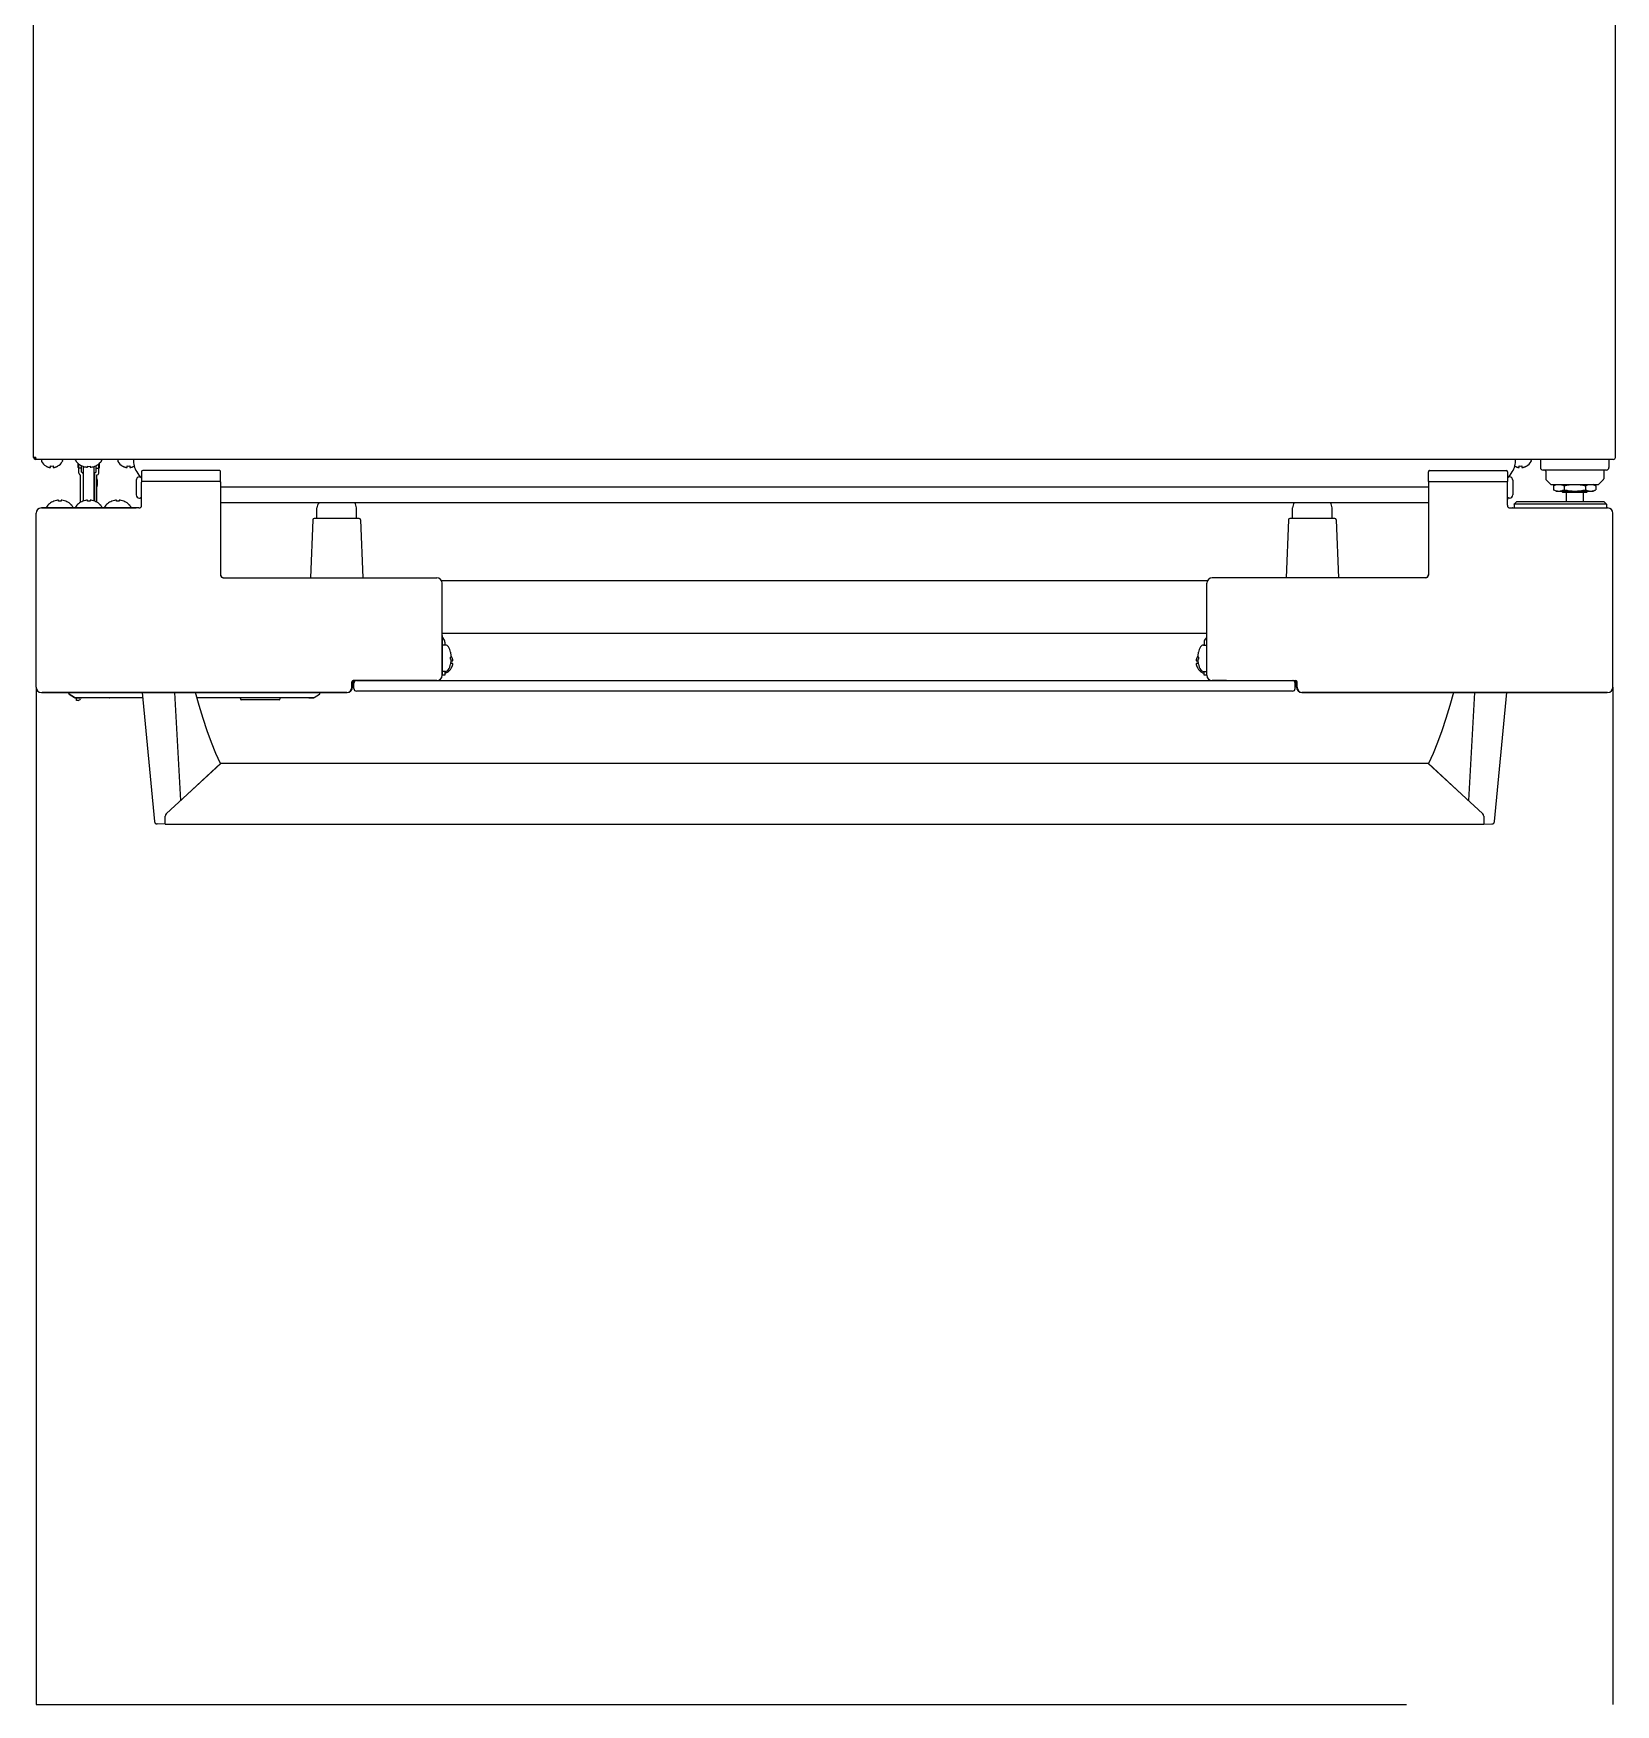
# Model space of a CAD drawing. Header units: millimetres. Extents: x -10733 to -5990, y 4258 to 7122.
# Drawn here: x -7986 to -7386, y 4258 to 4892 of the extents above; entities that cross this region are included whole.
import ezdxf

# ---------------------------------------------------------------- set-up
doc = ezdxf.new("R2010")
doc.units = ezdxf.units.MM
doc.header["$LTSCALE"] = 346.5
doc.linetypes.add('HIDDEN', pattern=[0.2, 0.1, -0.1])
doc.layers.get('0').update_dxf_attribs({"linetype": 'CONTINUOUS'})
doc.layers.add('GEOM', color=7, linetype='CONTINUOUS')

msp = doc.modelspace()

# ---------------------------------------------------------------- linework, layer by layer
at = {"color": 7, "linetype": 'Continuous'}
for p, q in [((-7986.04, 4731.4), (-7986.04, 5287.8)), ((-7386.04, 4731.4), (-7386.04, 5287.8)), ((-7985.14, 4731.4), (-7986.04, 4731.4)), ((-7985.85, 4730.94), (-7985.27, 4731.4)), ((-7985.14, 4730.94), (-7985.14, 4731.5)), ((-7985.14, 4730.94), (-7985.14, 4730.6)), ((-7985.04, 4730.6), (-7985.14, 4730.6)), ((-7387.04, 4730.6), (-7985.04, 4730.6)), ((-7983.04, 4730.2), (-7983.04, 4730)), ((-7975.04, 4730.2), (-7975.04, 4730)), ((-7970.04, 4730.28), (-7970.04, 4730.4)), ((-7960.04, 4730.28), (-7960.04, 4730.4)), ((-7954.04, 4730.2), (-7954.04, 4730)), ((-7418.04, 4730.2), (-7418.04, 4730)), ((-7386.94, 4730.6), (-7387.04, 4730.6)), ((-7981.34, 4728.12), (-7981.34, 4728.15)), ((-7979.54, 4727.6), (-7979.54, 4728.15)), ((-7978.54, 4728.15), (-7978.54, 4727.6)), ((-7976.74, 4728.15), (-7976.74, 4728.12)), ((-7969.54, 4729.56), (-7969.54, 4729.6)), ((-7969.54, 4729.6), (-7969.52, 4729.6)), ((-7969.09, 4727.55), (-7969.09, 4729.15)), ((-7968.79, 4725.4), (-7968.79, 4728.89)), ((-7968.79, 4728.75), (-7968.71, 4728.75)), ((-7967.79, 4727.25), (-7968.79, 4727.25)), ((-7968.71, 4728.75), (-7968.6, 4728.75)), ((-7968.14, 4714.36), (-7968.14, 4724.75)), ((-7967.79, 4725.75), (-7967.79, 4728.25)), ((-7967.14, 4725.1), (-7967.14, 4714.83)), ((-7967.04, 4714.86), (-7967.04, 4727.93)), ((-7965.59, 4727.64), (-7965.59, 4728)), ((-7964.49, 4728), (-7964.49, 4727.64)), ((-7963.04, 4714.86), (-7963.04, 4727.93)), ((-7962.94, 4725.1), (-7962.94, 4714.83)), ((-7962.29, 4725.75), (-7962.29, 4728.25)), ((-7962.29, 4727.25), (-7961.29, 4727.25)), ((-7961.94, 4714.36), (-7961.94, 4724.75)), ((-7961.3, 4728.75), (-7961.48, 4728.75)), ((-7961.29, 4725.4), (-7961.29, 4728.89)), ((-7960.99, 4727.55), (-7960.99, 4729.15)), ((-7960.56, 4729.6), (-7960.54, 4729.6)), ((-7960.54, 4729.6), (-7960.54, 4729.56)), ((-7952.34, 4728.12), (-7952.34, 4728.15)), ((-7950.54, 4727.6), (-7950.54, 4728.15)), ((-7949.54, 4728.15), (-7949.54, 4727.6)), ((-7945.79, 4723.95), (-7945.46, 4723.95)), ((-7945.04, 4725.95), (-7945.04, 4722.2)), ((-7915.54, 4726.45), (-7944.54, 4726.45)), ((-7915.04, 4722.2), (-7915.04, 4725.95)), ((-7457.04, 4722.2), (-7457.04, 4725.95)), ((-7456.54, 4726.45), (-7427.54, 4726.45)), ((-7427.04, 4725.95), (-7427.04, 4722.2)), ((-7426.29, 4723.95), (-7426.62, 4723.95)), ((-7422.54, 4727.6), (-7422.54, 4728.15)), ((-7421.54, 4728.15), (-7421.54, 4727.6)), ((-7419.74, 4728.15), (-7419.74, 4728.12)), ((-7947.04, 4722.7), (-7947.04, 4717.2)), ((-7945.04, 4713.2), (-7945.04, 4721.95)), ((-7915.29, 4722.2), (-7944.79, 4722.2)), ((-7915.04, 4721.95), (-7915.04, 4686.7)), ((-7915.04, 4720.2), (-7457.04, 4720.2)), ((-7457.04, 4721.95), (-7457.04, 4686.7)), ((-7456.79, 4722.2), (-7427.29, 4722.2)), ((-7427.04, 4713.2), (-7427.04, 4721.96)), ((-7425.04, 4722.7), (-7425.04, 4717.2)), ((-7409.62, 4720.6), (-7408.52, 4721.1)), ((-7409.62, 4720.6), (-7409.62, 4719.1)), ((-7408.52, 4718.6), (-7409.62, 4719.1)), ((-7408.52, 4718.6), (-7394.56, 4718.6)), ((-7406.04, 4718.1), (-7406.54, 4718.6)), ((-7397.04, 4718.1), (-7406.04, 4718.1)), ((-7405.58, 4720.6), (-7405.58, 4719.1)), ((-7404.79, 4718.1), (-7404.79, 4714.7)), ((-7398.29, 4718.1), (-7398.29, 4714.7)), ((-7397.5, 4720.6), (-7397.5, 4719.1)), ((-7397.04, 4718.1), (-7396.54, 4718.6)), ((-7393.46, 4720.6), (-7394.56, 4721.1)), ((-7394.56, 4718.6), (-7393.46, 4719.1)), ((-7393.46, 4720.6), (-7393.46, 4719.1)), ((-7946.04, 4712.2), (-7983.04, 4712.2)), ((-7947.04, 4712.2), (-7983.04, 4712.2)), ((-7983.04, 4712.2), (-7947.04, 4712.2)), ((-7981.04, 4712.51), (-7981.04, 4712.4)), ((-7980.54, 4713.2), (-7980.54, 4713.24)), ((-7980.52, 4713.2), (-7980.54, 4713.2)), ((-7976.59, 4714.79), (-7976.59, 4715.16)), ((-7975.49, 4715.16), (-7975.49, 4714.79)), ((-7971.54, 4713.2), (-7971.56, 4713.2)), ((-7971.54, 4713.24), (-7971.54, 4713.2)), ((-7971.04, 4712.51), (-7971.04, 4712.4)), ((-7970.04, 4712.51), (-7970.04, 4712.4)), ((-7969.54, 4713.2), (-7969.54, 4713.24)), ((-7969.52, 4713.2), (-7969.54, 4713.2)), ((-7965.59, 4714.79), (-7965.59, 4715.16)), ((-7964.49, 4715.16), (-7964.49, 4714.79)), ((-7960.54, 4713.2), (-7960.56, 4713.2)), ((-7960.54, 4713.24), (-7960.54, 4713.2)), ((-7960.04, 4712.51), (-7960.04, 4712.4)), ((-7959.04, 4712.51), (-7959.04, 4712.4)), ((-7958.54, 4713.2), (-7958.54, 4713.24)), ((-7958.52, 4713.2), (-7958.54, 4713.2)), ((-7954.59, 4714.79), (-7954.59, 4715.16)), ((-7953.49, 4715.16), (-7953.49, 4714.79)), ((-7949.54, 4713.2), (-7949.56, 4713.2)), ((-7949.54, 4713.24), (-7949.54, 4713.2)), ((-7949.04, 4712.51), (-7949.04, 4712.4)), ((-7945.79, 4715.95), (-7945.54, 4715.95)), ((-7457.04, 4714.2), (-7915.04, 4714.2)), ((-7878.54, 4708.45), (-7878.54, 4712.24)), ((-7863.54, 4708.45), (-7863.54, 4712.24)), ((-7508.54, 4708.45), (-7508.54, 4712.24)), ((-7493.54, 4708.45), (-7493.54, 4712.24)), ((-7426.29, 4715.95), (-7426.54, 4715.95)), ((-7426.04, 4712.2), (-7389.04, 4712.2)), ((-7425.04, 4712.2), (-7389.04, 4712.2)), ((-7425.04, 4712.2), (-7389.04, 4712.2)), ((-7985.04, 4644.2), (-7985.04, 4710.2)), ((-7985.04, 4689.48), (-7985.04, 4710.2)), ((-7880.06, 4707.72), (-7881.02, 4685.7)), ((-7862.52, 4708.2), (-7879.56, 4708.2)), ((-7862.02, 4707.72), (-7861.06, 4685.7)), ((-7510.06, 4707.72), (-7511.02, 4685.7)), ((-7492.52, 4708.2), (-7509.56, 4708.2)), ((-7492.02, 4707.72), (-7491.06, 4685.7)), ((-7387.04, 4644.2), (-7387.04, 4710.2)), ((-7387.04, 4689.48), (-7387.04, 4710.2)), ((-7914.04, 4685.7), (-7833.04, 4685.7)), ((-7458.04, 4685.7), (-7539.04, 4685.7)), ((-7540.8, 4684.6), (-7831.28, 4684.6)), ((-7831.04, 4648.7), (-7831.04, 4683.7)), ((-7541.04, 4648.7), (-7541.04, 4683.7)), ((-7541.04, 4664.6), (-7831.04, 4664.6)), ((-7831.04, 4663.83), (-7831.04, 4648.7)), ((-7831.04, 4648.7), (-7831.04, 4663.58)), ((-7830.96, 4663.03), (-7830.63, 4662.7)), ((-7830.04, 4661.28), (-7830.04, 4660.2)), ((-7542.04, 4661.28), (-7542.04, 4660.2)), ((-7541.12, 4663.03), (-7541.46, 4662.7)), ((-7541.04, 4648.7), (-7541.04, 4663.81)), ((-7541.04, 4648.7), (-7541.04, 4663.58)), ((-7829.75, 4660.2), (-7830.79, 4660.2)), ((-7827.85, 4657.5), (-7827.84, 4657.5)), ((-7827.6, 4656), (-7827.56, 4656)), ((-7827.6, 4655.77), (-7827.58, 4655.8)), ((-7827.6, 4654.2), (-7827.05, 4654.2)), ((-7545.04, 4654.2), (-7544.49, 4654.2)), ((-7544.52, 4656), (-7544.49, 4656)), ((-7544.49, 4654.62), (-7544.5, 4654.6)), ((-7544.25, 4657.5), (-7544.24, 4657.5)), ((-7542.34, 4660.2), (-7541.29, 4660.2)), ((-7830.04, 4648.7), (-7831.04, 4648.7)), ((-7829.75, 4650.2), (-7830.79, 4650.2)), ((-7830.04, 4650.2), (-7830.04, 4648.7)), ((-7829.44, 4649.7), (-7829.64, 4649.7)), ((-7827.84, 4652.9), (-7827.85, 4652.9)), ((-7827.05, 4653.2), (-7827.6, 4653.2)), ((-7827.56, 4651.4), (-7827.6, 4651.4)), ((-7544.49, 4653.2), (-7545.04, 4653.2)), ((-7544.49, 4651.4), (-7544.52, 4651.4)), ((-7544.24, 4652.9), (-7544.25, 4652.9)), ((-7542.64, 4649.7), (-7542.44, 4649.7)), ((-7542.34, 4650.2), (-7541.29, 4650.2)), ((-7542.04, 4648.7), (-7542.04, 4650.2)), ((-7541.04, 4648.7), (-7542.04, 4648.7)), ((-7983.04, 4642.2), (-7867.04, 4642.2)), ((-7867.24, 4642.2), (-7982.78, 4642.2)), ((-7972.71, 4641.96), (-7972.72, 4642.2)), ((-7972.71, 4641.96), (-7972.71, 4641.89)), ((-7972.71, 4641.89), (-7972.65, 4641.74)), ((-7972.65, 4641.74), (-7972.62, 4641.7)), ((-7972.62, 4641.7), (-7972.56, 4641.61)), ((-7972.56, 4641.61), (-7972.48, 4641.55)), ((-7970.53, 4640.28), (-7972.49, 4641.55)), ((-7972.48, 4641.55), (-7970.53, 4640.28)), ((-7972.48, 4641.55), (-7971.62, 4640.99)), ((-7944.79, 4642.2), (-7940.14, 4593.21)), ((-7932.54, 4642.2), (-7930.26, 4601.2)), ((-7879.56, 4640.28), (-7877.6, 4641.55)), ((-7879.56, 4640.28), (-7877.6, 4641.55)), ((-7877.6, 4641.55), (-7877.56, 4641.58)), ((-7877.4, 4641.8), (-7877.37, 4641.96)), ((-7877.37, 4641.96), (-7877.36, 4642.2)), ((-7865.24, 4644.2), (-7865.24, 4646.2)), ((-7865.04, 4646.59), (-7865.04, 4644.2)), ((-7865.04, 4644.2), (-7865.04, 4646.59)), ((-7833.04, 4646.7), (-7864.74, 4646.7)), ((-7864.54, 4643.69), (-7864.54, 4645.69)), ((-7863.54, 4646.69), (-7508.54, 4646.69)), ((-7508.54, 4642.69), (-7863.54, 4642.69)), ((-7833.04, 4646.7), (-7838.45, 4646.7)), ((-7838.45, 4646.7), (-7833.04, 4646.7)), ((-7533.64, 4646.7), (-7539.04, 4646.7)), ((-7533.64, 4646.7), (-7539.04, 4646.7)), ((-7539.04, 4646.7), (-7507.34, 4646.7)), ((-7507.54, 4643.69), (-7507.54, 4645.69)), ((-7507.04, 4644.2), (-7507.04, 4646.59)), ((-7507.04, 4644.2), (-7507.04, 4646.59)), ((-7506.84, 4644.2), (-7506.84, 4646.2)), ((-7389.04, 4642.2), (-7505.04, 4642.2)), ((-7504.84, 4642.2), (-7389.3, 4642.2)), ((-7439.54, 4642.2), (-7441.82, 4601.2)), ((-7431.94, 4593.21), (-7427.29, 4642.2)), ((-7971.62, 4640.99), (-7971.17, 4640.7)), ((-7944.6, 4640.2), (-7970.25, 4640.2)), ((-7970.08, 4640.2), (-7968.44, 4640.2)), ((-7969.74, 4639.2), (-7969.74, 4640.2)), ((-7969.1, 4639.2), (-7969.74, 4639.2)), ((-7944.6, 4640.15), (-7957.08, 4640.15)), ((-7879.83, 4640.2), (-7923.97, 4640.2)), ((-7907.54, 4639.95), (-7907.54, 4639.7)), ((-7892.79, 4639.45), (-7907.29, 4639.45)), ((-7892.54, 4639.95), (-7892.54, 4639.7)), ((-7881.65, 4640.2), (-7880, 4640.2)), ((-7935.55, 4596.32), (-7914.96, 4615.2)), ((-7915.04, 4615.2), (-7931.14, 4600.38)), ((-7457.13, 4615.2), (-7914.96, 4615.2)), ((-7457.13, 4615.2), (-7436.53, 4596.32)), ((-7457.04, 4615.2), (-7440.94, 4600.38)), ((-7936.04, 4592.2), (-7939.18, 4592.31)), ((-7936.04, 4592.2), (-7936.04, 4595.22)), ((-7936.04, 4592.2), (-7436.04, 4592.2)), ((-7436.04, 4595.22), (-7436.04, 4592.2)), ((-7436.04, 4592.2), (-7432.91, 4592.31))]:
    msp.add_line(p, q, dxfattribs=at)
at = {"color": 253, "linetype": 'HIDDEN', "ltscale": 15}
for p, q in [((-7985.04, 4644.2), (-7985.04, 4258.2)), ((-7387.04, 4644.2), (-7387.04, 4258.2)), ((-7985.04, 4258.2), (-7387.04, 4258.2))]:
    msp.add_line(p, q, dxfattribs=at)
at = {"color": 7, "linetype": 'Continuous'}
for points in [[(-7972.71, 4641.96), (-7972.71, 4641.93), (-7972.71, 4641.89), (-7972.7, 4641.85), (-7972.69, 4641.82)], [(-7972.69, 4641.82), (-7972.67, 4641.78), (-7972.66, 4641.74), (-7972.64, 4641.71), (-7972.61, 4641.68)], [(-7972.61, 4641.68), (-7972.59, 4641.64), (-7972.56, 4641.61), (-7972.53, 4641.58), (-7972.49, 4641.56), (-7972.48, 4641.55)], [(-7915.04, 4615.2), (-7916.88, 4619), (-7918.54, 4623.17), (-7920.1, 4627.59), (-7921.64, 4632.33), (-7923.13, 4637.29), (-7924.54, 4642.2)], [(-7877.56, 4641.58), (-7877.47, 4641.68), (-7877.4, 4641.8)], [(-7447.54, 4642.2), (-7448.95, 4637.29), (-7450.45, 4632.33), (-7451.98, 4627.59), (-7453.54, 4623.17), (-7455.2, 4619), (-7457.04, 4615.2)]]:
    msp.add_lwpolyline(points, dxfattribs=at)
for centre, radius, start, end in [((-7985.14, 4731.5), 0.9, 186.33413, 270), ((-7982.64, 4730.2), 0.4, 90, 180), ((-7982.64, 4730), 0.4, 180, 210.30118), ((-7975.44, 4730.2), 0.4, 0, 90), ((-7975.44, 4730), 0.4, 329.69882, 0), ((-7969.84, 4730.4), 0.2, 90, 180), ((-7969.84, 4730.28), 0.2, 180, 213.2419), ((-7965.24, 4733.3), 5.7, 213.2419, 221.02825), ((-7964.84, 4733.3), 5.7, 318.97175, 326.7581), ((-7960.24, 4730.4), 0.2, 0, 90), ((-7960.24, 4730.28), 0.2, 326.7581, 0), ((-7953.64, 4730.2), 0.4, 90, 180), ((-7953.64, 4730), 0.4, 180, 210.30118), ((-7940.1, 4730.14), 8, 176.70539, 211.99587), ((-7431.99, 4730.14), 8, 328.00413, 3.29461), ((-7418.44, 4730.2), 0.4, 0, 90), ((-7418.44, 4730), 0.4, 329.69882, 0), ((-7386.94, 4731.5), 0.9, 270, 353.66587), ((-7978.84, 4732.22), 4.8, 210.30118, 238.62729), ((-7978.85, 4732.2), 4.75, 238.46592, 241.0313), ((-7978.86, 4732.2), 4.75, 241.03163, 241.99262), ((-7978.86, 4732.2), 4.75, 241.99259, 243.31875), ((-7978.86, 4732.2), 4.74, 243.3188, 244.45978), ((-7978.86, 4732.19), 4.74, 244.45979, 245.42782), ((-7978.86, 4732.19), 4.73, 245.4278, 246.68253), ((-7978.87, 4732.18), 4.73, 246.68262, 247.45262), ((-7978.87, 4732.18), 4.72, 247.45244, 248.99746), ((-7978.87, 4732.17), 4.72, 248.99775, 249.4819), ((-7978.87, 4732.16), 4.7, 249.48126, 251.53441), ((-7978.88, 4732.14), 4.68, 251.53495, 252.62273), ((-7978.89, 4732.12), 4.67, 252.62279, 253.60512), ((-7978.89, 4732.09), 4.64, 253.60363, 255.68242), ((-7979.79, 4729.59), 2.01, 262.72591, 264.7415), ((-7979.79, 4729.57), 1.98, 264.74422, 265.39913), ((-7979.79, 4729.56), 1.97, 265.39843, 266.78331), ((-7979.79, 4729.55), 1.96, 266.78408, 267.62353), ((-7979.79, 4729.54), 1.96, 267.62337, 268.84548), ((-7979.79, 4729.54), 1.95, 268.84587, 270.92582), ((-7979.79, 4729.54), 1.95, 270.92611, 271.99638), ((-7979.79, 4729.55), 1.96, 271.99641, 273.02279), ((-7979.79, 4729.56), 1.97, 273.0233, 274.28602), ((-7979.79, 4729.57), 1.98, 274.28564, 275.13722), ((-7979.8, 4729.59), 2.01, 275.14015, 277.27441), ((-7979.04, 4731.92), 3.8, 262.43512, 277.56488), ((-7978.29, 4729.59), 2.01, 262.72561, 264.85983), ((-7978.29, 4729.57), 1.98, 264.86273, 265.7144), ((-7978.29, 4729.56), 1.97, 265.71404, 266.97664), ((-7978.29, 4729.55), 1.96, 266.97715, 268.00366), ((-7978.29, 4729.54), 1.95, 268.00369, 269.07382), ((-7978.29, 4729.54), 1.95, 269.07411, 271.15407), ((-7978.29, 4729.54), 1.95, 271.15446, 272.37669), ((-7978.29, 4729.55), 1.96, 272.37651, 273.21588), ((-7978.29, 4729.56), 1.97, 273.21665, 274.6016), ((-7978.29, 4729.57), 1.98, 274.60089, 275.25577), ((-7978.3, 4729.59), 2.01, 275.2585, 277.27409), ((-7979.19, 4732.09), 4.64, 284.31758, 286.39637), ((-7979.2, 4732.12), 4.67, 286.39488, 287.37721), ((-7979.2, 4732.14), 4.68, 287.37727, 288.46505), ((-7979.21, 4732.16), 4.7, 288.46559, 290.51874), ((-7979.21, 4732.17), 4.72, 290.5181, 291.00225), ((-7979.21, 4732.18), 4.72, 291.00254, 292.54756), ((-7979.22, 4732.18), 4.73, 292.54738, 293.31738), ((-7979.22, 4732.19), 4.73, 293.31747, 294.5722), ((-7979.22, 4732.19), 4.74, 294.57218, 295.5402), ((-7979.22, 4732.2), 4.74, 295.54022, 296.6812), ((-7979.22, 4732.2), 4.75, 296.68125, 298.00741), ((-7979.23, 4732.2), 4.75, 298.00738, 298.96837), ((-7979.23, 4732.2), 4.75, 298.9687, 301.53408), ((-7979.24, 4732.22), 4.8, 301.37271, 329.69882), ((-7965.24, 4733.3), 5.67, 220.81739, 224.48337), ((-7968.79, 4727.55), 0.3, 180, 270), ((-7968.14, 4725.4), 0.65, 179.9998, 270), ((-7967.79, 4725.1), 0.65, 0.00045, 90), ((-7965.12, 4733.95), 6.33, 263.18367, 265.70428), ((-7965.04, 4733.8), 5.82, 264.58206, 275.41794), ((-7964.97, 4733.95), 6.33, 274.2958, 276.81626), ((-7969.78, 4721.75), 7.09, 15.26128, 18.07897), ((-7962.29, 4725.1), 0.65, 90, 180.00032), ((-7961.94, 4725.4), 0.65, 270, 359.99969), ((-7961.29, 4727.55), 0.3, 270, 0), ((-7964.85, 4733.3), 5.67, 315.51665, 319.18259), ((-7949.84, 4732.22), 4.8, 210.30118, 238.62729), ((-7949.85, 4732.2), 4.75, 238.46592, 241.0313), ((-7949.86, 4732.2), 4.75, 241.03163, 241.99262), ((-7949.86, 4732.2), 4.75, 241.99259, 243.31875), ((-7949.86, 4732.2), 4.74, 243.3188, 244.45978), ((-7949.86, 4732.19), 4.74, 244.45979, 245.42782), ((-7949.86, 4732.19), 4.73, 245.4278, 246.68253), ((-7949.87, 4732.18), 4.73, 246.68262, 247.45262), ((-7949.87, 4732.18), 4.72, 247.45244, 248.99746), ((-7949.87, 4732.17), 4.72, 248.99775, 249.4819), ((-7949.87, 4732.16), 4.7, 249.48126, 251.53441), ((-7949.88, 4732.14), 4.68, 251.53495, 252.62273), ((-7949.89, 4732.12), 4.67, 252.62279, 253.60512), ((-7949.89, 4732.09), 4.64, 253.60363, 255.68242), ((-7950.79, 4729.59), 2.01, 262.72591, 264.7415), ((-7950.79, 4729.57), 1.98, 264.74422, 265.39913), ((-7950.79, 4729.56), 1.97, 265.39843, 266.78331), ((-7950.79, 4729.55), 1.96, 266.78408, 267.62353), ((-7950.79, 4729.54), 1.96, 267.62337, 268.84548), ((-7950.79, 4729.54), 1.95, 268.84587, 270.92582), ((-7950.79, 4729.54), 1.95, 270.92611, 271.99638), ((-7950.79, 4729.55), 1.96, 271.99641, 273.02279), ((-7950.79, 4729.56), 1.97, 273.0233, 274.28602), ((-7950.79, 4729.57), 1.98, 274.28564, 275.13722), ((-7950.8, 4729.59), 2.01, 275.14015, 277.27441), ((-7950.04, 4731.92), 3.8, 262.43512, 277.56488), ((-7949.29, 4729.59), 2.01, 262.72561, 264.85983), ((-7949.29, 4729.57), 1.98, 264.86273, 265.7144), ((-7949.29, 4729.56), 1.97, 265.71404, 266.97664), ((-7949.29, 4729.55), 1.96, 266.97715, 268.00366), ((-7949.29, 4729.54), 1.95, 268.00369, 269.07382), ((-7949.29, 4729.54), 1.95, 269.07411, 271.15407), ((-7949.29, 4729.54), 1.95, 271.15446, 272.37669), ((-7949.29, 4729.55), 1.96, 272.37651, 273.21588), ((-7949.29, 4729.56), 1.97, 273.21665, 274.6016), ((-7949.29, 4729.57), 1.98, 274.60089, 275.25577), ((-7949.3, 4729.59), 2.01, 275.2585, 277.27409), ((-7950.19, 4732.09), 4.64, 284.31758, 286.39637), ((-7950.2, 4732.12), 4.67, 286.39488, 287.37721), ((-7950.2, 4732.14), 4.68, 287.37727, 288.46505), ((-7950.21, 4732.16), 4.7, 288.46559, 290.51874), ((-7950.21, 4732.17), 4.72, 290.5181, 291.00225), ((-7950.21, 4732.18), 4.72, 291.00254, 292.54756), ((-7950.22, 4732.18), 4.73, 292.54738, 293.31738), ((-7950.22, 4732.19), 4.73, 293.31747, 294.5722), ((-7950.22, 4732.19), 4.74, 294.57218, 295.5402), ((-7950.22, 4732.2), 4.74, 295.54022, 296.6812), ((-7950.22, 4732.2), 4.75, 296.68125, 298.00741), ((-7950.23, 4732.2), 4.75, 298.00738, 298.96837), ((-7950.23, 4732.2), 4.75, 298.96849, 300.35758), ((-7945.79, 4722.7), 1.25, 90.00258, 179.99742), ((-7931.87, 4735.28), 17.7, 211.99587, 221.87463), ((-7944.54, 4725.95), 0.5, 90.00357, 179.99807), ((-7915.54, 4725.95), 0.5, 359.95321, 89.97039), ((-7456.54, 4725.95), 0.5, 90.02961, 180.04679), ((-7427.54, 4725.95), 0.5, 0.00193, 89.99643), ((-7440.21, 4735.28), 17.7, 318.12537, 328.00413), ((-7426.29, 4722.7), 1.25, 0.00258, 89.99742), ((-7421.86, 4732.2), 4.75, 239.64244, 241.03151), ((-7421.86, 4732.2), 4.75, 241.03163, 241.99262), ((-7421.86, 4732.2), 4.75, 241.99259, 243.31875), ((-7421.86, 4732.2), 4.74, 243.3188, 244.45978), ((-7421.86, 4732.19), 4.74, 244.45979, 245.42782), ((-7421.86, 4732.19), 4.73, 245.4278, 246.68253), ((-7421.87, 4732.18), 4.73, 246.68262, 247.45262), ((-7421.87, 4732.18), 4.72, 247.45244, 248.99746), ((-7421.87, 4732.17), 4.72, 248.99775, 249.4819), ((-7421.87, 4732.16), 4.7, 249.48126, 251.53441), ((-7421.88, 4732.14), 4.68, 251.53495, 252.62273), ((-7421.89, 4732.12), 4.67, 252.62279, 253.60512), ((-7421.89, 4732.09), 4.64, 253.60363, 255.68242), ((-7422.79, 4729.59), 2.01, 262.72591, 264.7415), ((-7422.79, 4729.57), 1.98, 264.74422, 265.39913), ((-7422.79, 4729.56), 1.97, 265.39843, 266.78331), ((-7422.79, 4729.55), 1.96, 266.78408, 267.62353), ((-7422.79, 4729.54), 1.96, 267.62337, 268.84548), ((-7422.79, 4729.54), 1.95, 268.84587, 270.92582), ((-7422.79, 4729.54), 1.95, 270.92611, 271.99638), ((-7422.79, 4729.55), 1.96, 271.99641, 273.02279), ((-7422.79, 4729.56), 1.97, 273.0233, 274.28602), ((-7422.79, 4729.57), 1.98, 274.28564, 275.13722), ((-7422.8, 4729.59), 2.01, 275.14015, 277.27441), ((-7422.04, 4731.92), 3.8, 262.43512, 277.56488), ((-7421.29, 4729.59), 2.01, 262.72561, 264.85983), ((-7421.29, 4729.57), 1.98, 264.86273, 265.7144), ((-7421.29, 4729.56), 1.97, 265.71404, 266.97664), ((-7421.29, 4729.55), 1.96, 266.97715, 268.00366), ((-7421.29, 4729.54), 1.95, 268.00369, 269.07382), ((-7421.29, 4729.54), 1.95, 269.07411, 271.15407), ((-7421.29, 4729.54), 1.95, 271.15446, 272.37669), ((-7421.29, 4729.55), 1.96, 272.37651, 273.21588), ((-7421.29, 4729.56), 1.97, 273.21665, 274.6016), ((-7421.29, 4729.57), 1.98, 274.60089, 275.25577), ((-7421.3, 4729.59), 2.01, 275.2585, 277.27409), ((-7422.19, 4732.09), 4.64, 284.31758, 286.39637), ((-7422.2, 4732.12), 4.67, 286.39488, 287.37721), ((-7422.2, 4732.14), 4.68, 287.37727, 288.46505), ((-7422.21, 4732.16), 4.7, 288.46559, 290.51874), ((-7422.21, 4732.17), 4.72, 290.5181, 291.00225), ((-7422.21, 4732.18), 4.72, 291.00254, 292.54756), ((-7422.22, 4732.18), 4.73, 292.54738, 293.31738), ((-7422.22, 4732.19), 4.73, 293.31747, 294.5722), ((-7422.22, 4732.19), 4.74, 294.57218, 295.5402), ((-7422.22, 4732.2), 4.74, 295.54022, 296.6812), ((-7422.22, 4732.2), 4.75, 296.68125, 298.00741), ((-7422.23, 4732.2), 4.75, 298.00738, 298.96837), ((-7422.23, 4732.2), 4.75, 298.9687, 301.53408), ((-7422.24, 4732.22), 4.8, 301.37271, 329.69882), ((-7969.78, 4721.75), 7.09, 341.92103, 344.73872), ((-7967.32, 4721.75), 5.62, 342.85379, 17.14621), ((-7944.79, 4722.2), 0.251, 180.04349, 191.25613), ((-7944.79, 4722.2), 0.251, 191.21998, 202.4165), ((-7944.79, 4722.2), 0.248, 202.47026, 209.75961), ((-7915.29, 4722.2), 0.248, 330.24039, 337.52974), ((-7915.29, 4722.2), 0.251, 337.5835, 348.78002), ((-7915.29, 4722.2), 0.251, 348.74387, 359.95651), ((-7456.79, 4722.2), 0.251, 180.04349, 191.25613), ((-7456.79, 4722.2), 0.251, 191.21998, 202.4165), ((-7456.79, 4722.2), 0.248, 202.47026, 209.75961), ((-7427.29, 4722.2), 0.248, 330.24039, 337.52974), ((-7427.29, 4722.2), 0.251, 337.5835, 348.78002), ((-7427.29, 4722.2), 0.251, 348.74387, 359.95651), ((-7980.84, 4712.51), 0.2, 146.7581, 180), ((-7980.84, 4712.4), 0.2, 180, 270), ((-7976.24, 4709.5), 5.7, 138.97175, 146.7581), ((-7976.24, 4709.49), 5.67, 135.51665, 139.18259), ((-7976.12, 4708.84), 6.33, 94.2958, 96.81626), ((-7976.04, 4708.99), 5.82, 84.58206, 95.41794), ((-7975.97, 4708.84), 6.33, 83.18367, 85.70428), ((-7975.85, 4709.49), 5.67, 40.81739, 44.48337), ((-7975.84, 4709.5), 5.7, 33.2419, 41.02825), ((-7971.24, 4712.4), 0.2, 270, 0), ((-7971.24, 4712.51), 0.2, 0, 33.2419), ((-7969.84, 4712.51), 0.2, 146.7581, 180), ((-7969.84, 4712.4), 0.2, 180, 270), ((-7965.24, 4709.5), 5.7, 138.97175, 146.7581), ((-7965.24, 4709.49), 5.67, 135.51665, 139.18259), ((-7965.12, 4708.84), 6.33, 94.2958, 96.81626), ((-7965.04, 4708.99), 5.82, 84.58206, 95.41794), ((-7964.97, 4708.84), 6.33, 83.18367, 85.70428), ((-7964.85, 4709.49), 5.67, 40.81739, 44.48337), ((-7964.84, 4709.5), 5.7, 33.2419, 41.02825), ((-7960.24, 4712.4), 0.2, 270, 0), ((-7960.24, 4712.51), 0.2, 0, 33.2419), ((-7958.84, 4712.51), 0.2, 146.7581, 180), ((-7958.84, 4712.4), 0.2, 180, 270), ((-7954.24, 4709.5), 5.7, 138.97175, 146.7581), ((-7954.24, 4709.49), 5.67, 135.51665, 139.18259), ((-7954.12, 4708.84), 6.33, 94.2958, 96.81626), ((-7954.04, 4708.99), 5.82, 84.58206, 95.41794), ((-7953.97, 4708.84), 6.33, 83.18367, 85.70428), ((-7953.85, 4709.49), 5.67, 40.81739, 44.48337), ((-7953.84, 4709.5), 5.7, 33.2419, 41.02825), ((-7949.24, 4712.4), 0.2, 270, 0), ((-7949.24, 4712.51), 0.2, 0, 33.2419), ((-7945.79, 4717.2), 1.25, 180.00258, 269.99742), ((-7945.54, 4715.45), 0.5, 10.18937, 90.03913), ((-7944.11, 4639.61), 76.4, 90.82341, 91.02712), ((-7945.23, 4717.26), 1.25, 270.83306, 278.67183), ((-7945.54, 4715.45), 0.501, 0.02334, 10.23795), ((-7875.54, 4712.24), 3, 139.25877, 180), ((-7866.54, 4712.24), 3, 0, 40.74123), ((-7505.54, 4712.24), 3, 139.25877, 180), ((-7496.54, 4712.24), 3, 0, 40.74123), ((-7426.85, 4717.26), 1.25, 261.32817, 269.16694), ((-7426.54, 4715.45), 0.5, 89.96489, 180.03511), ((-7427.97, 4639.61), 76.4, 88.97288, 89.17659), ((-7426.29, 4717.2), 1.25, 270.00258, 359.99742), ((-7425.04, 4710.2), 2, 90, 91.91489), ((-7879.56, 4707.7), 0.5, 90, 177.5), ((-7878.29, 4708.45), 0.25, 180, 270), ((-7863.79, 4708.45), 0.25, 270, 0), ((-7862.52, 4707.7), 0.5, 2.5, 90), ((-7509.56, 4707.7), 0.5, 90, 177.5), ((-7508.29, 4708.45), 0.25, 180, 270), ((-7493.79, 4708.45), 0.25, 270, 0), ((-7492.52, 4707.7), 0.5, 2.5, 90), ((-7833.04, 4683.7), 2, 0.00275, 89.99725), ((-7539.04, 4683.7), 2, 90.00275, 179.99725), ((-7832.04, 4661.28), 2, 0, 45), ((-7540.04, 4661.28), 2, 135, 180), ((-7830.79, 4659.95), 0.25, 90, 180), ((-7829.75, 4658.95), 1.25, 28.60206, 90), ((-7836.62, 4655.2), 9.08, 14.6676, 28.60206), ((-7836.51, 4655.27), 8.95, 12.63084, 14.39435), ((-7836.62, 4655.2), 8.79, 357.39099, 2.60901), ((-7836.52, 4655.27), 8.95, 4.19923, 12.62565), ((-7836.52, 4655.12), 8.95, 347.37435, 355.80077), ((-7831.66, 4653.5), 4.8, 31.37271, 32.14377), ((-7831.65, 4653.51), 4.75, 29.35913, 31.53405), ((-7831.35, 4653.7), 3.79, 0.00886, 7.59866), ((-7836.5, 4655.28), 8.94, 3.35027, 4.19291), ((-7836.5, 4655.12), 8.94, 355.80709, 356.64973), ((-7831.65, 4653.51), 4.75, 28.96837, 29.35896), ((-7831.64, 4653.51), 4.75, 28.00738, 28.96837), ((-7831.64, 4653.51), 4.75, 26.68125, 28.00741), ((-7831.64, 4653.52), 4.74, 25.54022, 26.6812), ((-7831.64, 4653.52), 4.74, 24.57218, 25.5402), ((-7831.63, 4653.52), 4.73, 23.31747, 24.5722), ((-7831.63, 4653.52), 4.73, 22.54738, 23.31738), ((-7831.62, 4653.52), 4.72, 21.00254, 22.54756), ((-7831.61, 4653.53), 4.72, 20.5181, 21.00225), ((-7831.6, 4653.53), 4.7, 18.46559, 20.51874), ((-7831.58, 4653.54), 4.68, 17.37727, 18.46505), ((-7831.57, 4653.54), 4.67, 16.39488, 17.37721), ((-7831.54, 4653.55), 4.64, 14.31758, 16.39637), ((-7829.03, 4654.44), 2.01, 5.14015, 7.27441), ((-7829.04, 4654.45), 2.01, 352.72591, 354.7415), ((-7829.01, 4654.45), 1.98, 4.28564, 5.13722), ((-7829, 4654.45), 1.97, 355.39843, 356.78331), ((-7829.01, 4654.45), 1.98, 354.74422, 355.39913), ((-7829, 4654.45), 1.97, 3.0233, 4.28602), ((-7828.99, 4654.45), 1.96, 1.99641, 3.02279), ((-7828.98, 4654.45), 1.95, 0.92611, 1.99638), ((-7828.98, 4654.45), 1.95, 358.84587, 0.92582), ((-7828.98, 4654.45), 1.96, 357.62337, 358.84548), ((-7828.99, 4654.45), 1.96, 356.78408, 357.62353), ((-7543.07, 4654.45), 1.98, 174.86273, 175.7144), ((-7543.08, 4654.45), 1.97, 175.71404, 176.97664), ((-7543.09, 4654.45), 1.96, 176.97715, 178.00366), ((-7543.1, 4654.45), 1.95, 178.00369, 179.07382), ((-7543.1, 4654.45), 1.95, 179.07411, 181.15407), ((-7543.1, 4654.45), 1.95, 181.15446, 182.37669), ((-7543.09, 4654.45), 1.96, 182.37651, 183.21588), ((-7543.08, 4654.45), 1.97, 183.21665, 184.6016), ((-7543.07, 4654.45), 1.98, 184.60089, 185.25577), ((-7540.54, 4653.55), 4.64, 163.60363, 165.68242), ((-7543.05, 4654.44), 2.01, 172.72561, 174.85983), ((-7543.05, 4654.45), 2.01, 185.2585, 187.27409), ((-7540.51, 4653.54), 4.67, 162.62279, 163.60512), ((-7540.5, 4653.54), 4.68, 161.53495, 162.62273), ((-7540.48, 4653.53), 4.7, 159.48126, 161.53441), ((-7540.47, 4653.53), 4.72, 158.99775, 159.4819), ((-7540.46, 4653.52), 4.72, 157.45244, 158.99746), ((-7540.46, 4653.52), 4.73, 156.68262, 157.45262), ((-7540.45, 4653.52), 4.73, 155.4278, 156.68253), ((-7540.45, 4653.52), 4.74, 154.45979, 155.42782), ((-7540.44, 4653.52), 4.74, 153.3188, 154.45978), ((-7540.44, 4653.51), 4.75, 151.99259, 153.31875), ((-7540.44, 4653.51), 4.75, 151.03163, 151.99262), ((-7540.44, 4653.51), 4.75, 150.64097, 151.03163), ((-7540.43, 4653.51), 4.75, 148.46595, 150.64079), ((-7540.42, 4653.5), 4.8, 147.85623, 148.62729), ((-7540.73, 4653.7), 3.79, 172.40134, 179.99114), ((-7535.58, 4655.28), 8.94, 175.80709, 176.64973), ((-7535.58, 4655.12), 8.94, 183.35027, 184.19291), ((-7535.57, 4655.27), 8.95, 167.37435, 175.80077), ((-7535.57, 4655.12), 8.95, 184.19923, 192.62565), ((-7535.57, 4655.27), 8.95, 165.60565, 167.36916), ((-7535.46, 4655.2), 9.08, 151.39794, 165.3324), ((-7535.46, 4655.2), 8.79, 177.39099, 182.60901), ((-7542.34, 4658.95), 1.25, 90, 151.39794), ((-7541.29, 4659.95), 0.25, 0, 90), ((-7833.04, 4648.7), 2, 270, 0), ((-7833.04, 4648.7), 2, 270, 0), ((-7830.79, 4650.45), 0.25, 180, 270), ((-7829.64, 4650.1), 0.4, 202.5, 270), ((-7829.75, 4651.45), 1.25, 270, 331.39794), ((-7829.44, 4650.1), 0.4, 270, 300.30118), ((-7831.66, 4653.9), 4.8, 300.30118, 328.62729), ((-7836.62, 4655.2), 9.08, 331.39794, 345.3324), ((-7836.51, 4655.12), 8.95, 345.60565, 347.36916), ((-7831.35, 4653.7), 3.79, 352.40134, 359.99114), ((-7831.65, 4653.88), 4.75, 328.46592, 331.0313), ((-7831.64, 4653.88), 4.75, 331.03163, 331.99262), ((-7831.64, 4653.88), 4.75, 331.99259, 333.31875), ((-7831.64, 4653.88), 4.74, 333.3188, 334.45978), ((-7831.64, 4653.88), 4.74, 334.45979, 335.42782), ((-7831.63, 4653.88), 4.73, 335.4278, 336.68253), ((-7831.63, 4653.87), 4.73, 336.68262, 337.45262), ((-7831.62, 4653.87), 4.72, 337.45244, 338.99746), ((-7831.61, 4653.87), 4.72, 338.99775, 339.4819), ((-7831.6, 4653.86), 4.7, 339.48126, 341.53441), ((-7831.58, 4653.86), 4.68, 341.53495, 342.62273), ((-7831.57, 4653.85), 4.67, 342.62279, 343.60512), ((-7831.54, 4653.84), 4.64, 343.60363, 345.68242), ((-7829.04, 4652.94), 2.01, 5.2585, 7.27409), ((-7829.03, 4652.95), 2.01, 352.72561, 354.85983), ((-7829.01, 4652.95), 1.98, 4.60089, 5.25577), ((-7829, 4652.95), 1.97, 3.21665, 4.6016), ((-7829.01, 4652.95), 1.98, 354.86273, 355.7144), ((-7828.99, 4652.95), 1.96, 2.37651, 3.21588), ((-7828.98, 4652.95), 1.95, 1.15446, 2.37669), ((-7828.98, 4652.95), 1.95, 359.07411, 1.15407), ((-7828.98, 4652.95), 1.95, 358.00369, 359.07382), ((-7828.99, 4652.95), 1.96, 356.97715, 358.00366), ((-7829, 4652.95), 1.97, 355.71404, 356.97664), ((-7543.07, 4652.95), 1.98, 174.74422, 175.39913), ((-7543.08, 4652.95), 1.97, 175.39843, 176.78331), ((-7543.09, 4652.95), 1.96, 176.78408, 177.62353), ((-7543.1, 4652.95), 1.96, 177.62337, 178.84548), ((-7543.1, 4652.95), 1.95, 178.84587, 180.92582), ((-7543.1, 4652.95), 1.95, 180.92611, 181.99638), ((-7543.09, 4652.95), 1.96, 181.99641, 183.02279), ((-7543.08, 4652.95), 1.97, 183.0233, 184.28602), ((-7543.07, 4652.95), 1.98, 184.28564, 185.13722), ((-7543.05, 4652.94), 2.01, 172.72591, 174.7415), ((-7543.05, 4652.95), 2.01, 185.14015, 187.27441), ((-7540.54, 4653.84), 4.64, 194.31758, 196.39637), ((-7540.51, 4653.85), 4.67, 196.39488, 197.37721), ((-7540.5, 4653.86), 4.68, 197.37727, 198.46505), ((-7540.48, 4653.86), 4.7, 198.46559, 200.51874), ((-7540.47, 4653.87), 4.72, 200.5181, 201.00225), ((-7540.46, 4653.87), 4.72, 201.00254, 202.54756), ((-7540.46, 4653.87), 4.73, 202.54738, 203.31738), ((-7540.45, 4653.88), 4.73, 203.31747, 204.5722), ((-7540.45, 4653.88), 4.74, 204.57218, 205.5402), ((-7540.44, 4653.88), 4.74, 205.54022, 206.6812), ((-7540.44, 4653.88), 4.75, 206.68125, 208.00741), ((-7540.44, 4653.88), 4.75, 208.00738, 208.96837), ((-7540.43, 4653.88), 4.75, 208.9687, 211.53408), ((-7540.73, 4653.7), 3.79, 180.00886, 187.59866), ((-7540.42, 4653.9), 4.8, 211.37271, 239.69882), ((-7535.57, 4655.12), 8.95, 192.63084, 194.39435), ((-7535.46, 4655.2), 9.08, 194.6676, 208.60206), ((-7542.34, 4651.45), 1.25, 208.60206, 270), ((-7542.64, 4650.1), 0.4, 239.69882, 270), ((-7542.44, 4650.1), 0.4, 270, 337.5), ((-7541.29, 4650.45), 0.25, 270, 0), ((-7539.04, 4648.7), 2, 180, 270), ((-7539.04, 4648.7), 2, 180, 270), ((-7983.04, 4644.2), 2, 180, 270), ((-7972.21, 4641.97), 0.5, 182, 236.93324), ((-7877.87, 4641.97), 0.5, 303.06676, 358), ((-7867.04, 4644.2), 2, 270, 0), ((-7863.54, 4645.69), 1, 90, 180), ((-7863.54, 4643.69), 1, 180, 270), ((-7838.45, 4648.7), 2, 264.61069, 270), ((-7838.45, 4648.7), 2, 264.61069, 270), ((-7533.64, 4648.7), 2, 270, 275.38931), ((-7508.54, 4645.69), 1, 0, 90), ((-7508.54, 4643.69), 1, 270, 0), ((-7505.04, 4644.2), 2, 180, 270), ((-7389.04, 4644.2), 2, 270, 0), ((-7971.48, 4641.2), 0.25, 236.93138, 270), ((-7970.25, 4640.7), 0.5, 236.93216, 270.0007), ((-7969.1, 4640.2), 1, 270, 337.97569), ((-7967.24, 4639.45), 1, 131.30888, 157.97569), ((-7957.08, 4640.4), 0.25, 234.56895, 270), ((-7908.04, 4639.95), 0.5, 0, 30.63634), ((-7907.29, 4639.7), 0.25, 180, 270), ((-7892.79, 4639.7), 0.25, 270, 0), ((-7892.04, 4639.95), 0.5, 149.36366, 180), ((-7939.14, 4593.31), 1, 185.42681, 268), ((-7934.54, 4595.22), 1.5, 132.5, 180), ((-7437.54, 4595.22), 1.5, 0, 47.5), ((-7432.94, 4593.31), 1, 272, 354.57319)]:
    msp.add_arc(centre, radius, start, end, dxfattribs=at)
for centre, major_axis, ratio, start_param, end_param in [((-7944.79, 4721.95), (-0.177, 0.177), 0.999695, -0.785246, 0.785246), ((-7456.79, 4721.95), (-0.177, 0.177), 0.999695, -0.785246, 0.785246), ((-7983.04, 4710.2), (-1.41, 1.41), 0.999695, -0.785246, 0.785246), ((-7946.04, 4713.2), (-0.707, 0.707), 0.999695, 2.356347, 3.926839), ((-7426.04, 4713.2), (0.707, 0.707), 0.999695, 2.356347, 3.926839), ((-7389.04, 4710.2), (1.41, 1.41), 0.999695, 5.497939, 7.068431), ((-7913.79, 4686.95), (0.884, 0.884), 0.999695, 2.356347, 3.612722), ((-7914.04, 4686.7), (0.707, 0.707), 0.999695, 2.356347, 3.926839), ((-7458.04, 4686.7), (-0.707, 0.707), 0.999695, 2.356347, 3.926839), ((-7458.29, 4686.95), (-0.884, 0.884), 0.999695, 2.670464, 3.926839), ((-7833.04, 4648.7), (-1.41, 1.41), 0.999695, 2.356347, 3.926839), ((-7539.04, 4648.7), (1.41, 1.41), 0.999695, 2.356347, 3.926839), ((-7867.24, 4644.2), (-1.41, 1.41), 0.999695, 2.356347, 3.926839), ((-7864.74, 4646.2), (-0.354, 0.354), 0.999695, -0.785246, 0.785246), ((-7864.04, 4645.7), (-1, 0), 0.999848, -1.570796, 0), ((-7508.04, 4645.7), (-1, 0), 0.999848, 3.141593, 4.712389), ((-7507.34, 4646.2), (0.354, 0.354), 0.999695, 5.497939, 7.068431), ((-7504.84, 4644.2), (1.41, 1.41), 0.999695, 2.356347, 3.926839)]:
    msp.add_ellipse(centre, major_axis=major_axis, ratio=ratio, start_param=start_param, end_param=end_param, dxfattribs=at)
at = {"color": 7, "linetype": 'Continuous', "extrusion": (0, 0, -1)}
for centre in [(-7915.29, 4721.95), (-7427.29, 4721.95)]:
    msp.add_ellipse(centre, major_axis=(0.177, 0.177), ratio=0.999695, start_param=-0.785246, end_param=0.785246, dxfattribs=at)
at = {"color": 7, "linetype": 'Continuous'}
for points, knots in [([(-7985.14, 4730.94), (-7985.13, 4730.9), (-7985.12, 4730.81), (-7985.09, 4730.7), (-7985.08, 4730.63), (-7985.05, 4730.6), (-7985.04, 4730.6)], [0, 0, 0, 0, 0.402706, 0.709329, 0.9072, 1, 1, 1, 1]), ([(-7969.28, 4729.33), (-7968.83, 4728.87), (-7967.76, 4728.11), (-7966.51, 4727.74), (-7965.87, 4727.67)], [0, 0, 0, 0, 0.499968, 1, 1, 1, 1]), ([(-7968.79, 4728.74), (-7968.79, 4728.74), (-7968.79, 4728.75), (-7968.79, 4728.74), (-7968.78, 4728.74)], [0, 0, 0, 0, 0.561365, 1, 1, 1, 1]), ([(-7964.21, 4727.67), (-7963.58, 4727.74), (-7962.32, 4728.11), (-7961.25, 4728.87), (-7960.81, 4729.33)], [0, 0, 0, 0, 0.500033, 1, 1, 1, 1]), ([(-7961.29, 4728.74), (-7961.29, 4728.74), (-7961.29, 4728.75), (-7961.3, 4728.74), (-7961.3, 4728.74)], [0, 0, 0, 0, 0.561365, 1, 1, 1, 1]), ([(-7409.62, 4720.6), (-7408.99, 4720.88), (-7407.6, 4721.29), (-7406.21, 4720.88), (-7405.58, 4720.6)], [0, 0, 0, 0, 0.5, 1, 1, 1, 1]), ([(-7409.62, 4719.1), (-7408.99, 4718.81), (-7407.6, 4718.4), (-7406.21, 4718.81), (-7405.58, 4719.1)], [0, 0, 0, 0, 0.5, 1, 1, 1, 1]), ([(-7405.58, 4720.6), (-7404.26, 4720.9), (-7401.54, 4721.28), (-7398.82, 4720.9), (-7397.5, 4720.6)], [0, 0, 0, 0, 0.5, 1, 1, 1, 1]), ([(-7405.58, 4719.1), (-7404.26, 4718.8), (-7401.54, 4718.41), (-7398.82, 4718.8), (-7397.5, 4719.1)], [0, 0, 0, 0, 0.5, 1, 1, 1, 1]), ([(-7397.5, 4720.6), (-7396.87, 4720.88), (-7395.48, 4721.29), (-7394.09, 4720.88), (-7393.46, 4720.6)], [0, 0, 0, 0, 0.5, 1, 1, 1, 1]), ([(-7397.5, 4719.1), (-7396.87, 4718.81), (-7395.48, 4718.4), (-7394.09, 4718.81), (-7393.46, 4719.1)], [0, 0, 0, 0, 0.5, 1, 1, 1, 1]), ([(-7976.87, 4715.13), (-7977.51, 4715.05), (-7978.76, 4714.69), (-7979.83, 4713.92), (-7980.28, 4713.46)], [0, 0, 0, 0, 0.500033, 1, 1, 1, 1]), ([(-7971.81, 4713.46), (-7972.25, 4713.92), (-7973.32, 4714.69), (-7974.58, 4715.05), (-7975.21, 4715.13)], [0, 0, 0, 0, 0.499968, 1, 1, 1, 1]), ([(-7965.87, 4715.13), (-7966.51, 4715.05), (-7967.76, 4714.69), (-7968.83, 4713.92), (-7969.28, 4713.46)], [0, 0, 0, 0, 0.500033, 1, 1, 1, 1]), ([(-7960.81, 4713.46), (-7961.25, 4713.92), (-7962.32, 4714.69), (-7963.58, 4715.05), (-7964.21, 4715.13)], [0, 0, 0, 0, 0.499968, 1, 1, 1, 1]), ([(-7954.87, 4715.13), (-7955.51, 4715.05), (-7956.76, 4714.69), (-7957.83, 4713.92), (-7958.28, 4713.46)], [0, 0, 0, 0, 0.500033, 1, 1, 1, 1]), ([(-7949.81, 4713.46), (-7950.25, 4713.92), (-7951.32, 4714.69), (-7952.58, 4715.05), (-7953.21, 4715.13)], [0, 0, 0, 0, 0.499968, 1, 1, 1, 1]), ([(-7827.85, 4655.6), (-7827.82, 4655.61), (-7827.73, 4655.66), (-7827.64, 4655.72), (-7827.6, 4655.77)], [0, 0, 0, 0, 0.314454, 1, 1, 1, 1]), ([(-7827.58, 4654.6), (-7827.58, 4654.6), (-7827.59, 4654.61), (-7827.59, 4654.62), (-7827.6, 4654.62)], [0, 0, 0, 0, 0.489527, 1, 1, 1, 1]), ([(-7544.5, 4655.8), (-7544.5, 4655.79), (-7544.49, 4655.79), (-7544.49, 4655.78), (-7544.49, 4655.77)], [0, 0, 0, 0, 0.489527, 1, 1, 1, 1]), ([(-7544.24, 4654.8), (-7544.27, 4654.78), (-7544.36, 4654.74), (-7544.45, 4654.68), (-7544.49, 4654.62)], [0, 0, 0, 0, 0.314454, 1, 1, 1, 1])]:
    msp.add_open_spline(points, degree=3, knots=knots, dxfattribs=at)
for points in [[(-7827.6, 4654.62), (-7827.65, 4654.71), (-7827.75, 4654.75), (-7827.85, 4654.8)], [(-7544.49, 4655.77), (-7544.43, 4655.69), (-7544.33, 4655.64), (-7544.24, 4655.6)], [(-7953.39, 4640.19), (-7953.43, 4640.16), (-7953.47, 4640.15), (-7953.51, 4640.15)], [(-7950.37, 4640.19), (-7950.36, 4640.17), (-7950.34, 4640.15), (-7950.31, 4640.15)], [(-7879.83, 4640.2), (-7879.74, 4640.2), (-7879.63, 4640.22), (-7879.59, 4640.29)], [(-7939.56, 4592.43), (-7939.42, 4592.35), (-7939.27, 4592.31), (-7939.11, 4592.3)]]:
    msp.add_open_spline(points, degree=3, dxfattribs=at)
at = {"layer": 'GEOM', "color": 7, "linetype": 'Continuous'}
for p, q in [((-7414.54, 4730.6), (-7414.54, 4727.6)), ((-7388.54, 4730.6), (-7388.54, 4727.6)), ((-7389.54, 4726.6), (-7413.54, 4726.6)), ((-7412.54, 4726.1), (-7412.54, 4723.28)), ((-7390.54, 4726.1), (-7390.54, 4723.28)), ((-7412.39, 4722.9), (-7410.73, 4721.25)), ((-7410.37, 4721.1), (-7392.71, 4721.1)), ((-7392.35, 4721.25), (-7390.69, 4722.9)), ((-7423.54, 4714.7), (-7424.54, 4713.7)), ((-7424.54, 4713.7), (-7424.54, 4713.7)), ((-7424.54, 4713.7), (-7424.54, 4712.2)), ((-7424.54, 4713.7), (-7424.54, 4713.7)), ((-7423.54, 4714.7), (-7390.54, 4714.7)), ((-7422.54, 4713.75), (-7391.54, 4713.75)), ((-7390.54, 4714.7), (-7389.54, 4713.7)), ((-7389.54, 4713.7), (-7389.54, 4713.7)), ((-7389.54, 4713.7), (-7389.54, 4713.7)), ((-7389.54, 4713.7), (-7389.54, 4712.2))]:
    msp.add_line(p, q, dxfattribs=at)
for points in [[(-7412.54, 4723.28), (-7412.54, 4723.26), (-7412.54, 4723.23), (-7412.53, 4723.19), (-7412.52, 4723.14), (-7412.51, 4723.08), (-7412.48, 4723.02), (-7412.44, 4722.96), (-7412.39, 4722.9)], [(-7410.73, 4721.25), (-7410.68, 4721.2), (-7410.61, 4721.16), (-7410.53, 4721.12), (-7410.45, 4721.1), (-7410.37, 4721.1)], [(-7392.71, 4721.1), (-7392.64, 4721.1), (-7392.55, 4721.12), (-7392.47, 4721.16), (-7392.4, 4721.2), (-7392.35, 4721.25)], [(-7390.69, 4722.9), (-7390.65, 4722.96), (-7390.6, 4723.02), (-7390.58, 4723.08), (-7390.56, 4723.14), (-7390.55, 4723.19), (-7390.54, 4723.23), (-7390.54, 4723.26), (-7390.54, 4723.28)]]:
    msp.add_lwpolyline(points, dxfattribs=at)
for centre, radius, start, end in [((-7413.54, 4727.6), 1, 180, 270), ((-7413.04, 4726.1), 0.5, 0, 90), ((-7390.04, 4726.1), 0.5, 90, 180), ((-7389.54, 4727.6), 1, 270, 0)]:
    msp.add_arc(centre, radius, start, end, dxfattribs=at)
for points, knots in [([(-7424.54, 4713.7), (-7424.53, 4713.71), (-7424.46, 4713.71), (-7424.35, 4713.72), (-7424.16, 4713.73), (-7423.92, 4713.74), (-7423.62, 4713.74), (-7423.16, 4713.75), (-7422.79, 4713.75), (-7422.54, 4713.75)], [0, 0, 0, 0, 0.024656, 0.085102, 0.179322, 0.303876, 0.454169, 0.624569, 1, 1, 1, 1]), ([(-7391.54, 4713.75), (-7391.29, 4713.75), (-7390.93, 4713.75), (-7390.46, 4713.74), (-7390.16, 4713.74), (-7389.92, 4713.73), (-7389.73, 4713.72), (-7389.62, 4713.71), (-7389.55, 4713.71), (-7389.54, 4713.7)], [0, 0, 0, 0, 0.375724, 0.546127, 0.696371, 0.820874, 0.915025, 0.975385, 1, 1, 1, 1])]:
    msp.add_open_spline(points, degree=3, knots=knots, dxfattribs=at)

doc.saveas('drawing.dxf')
